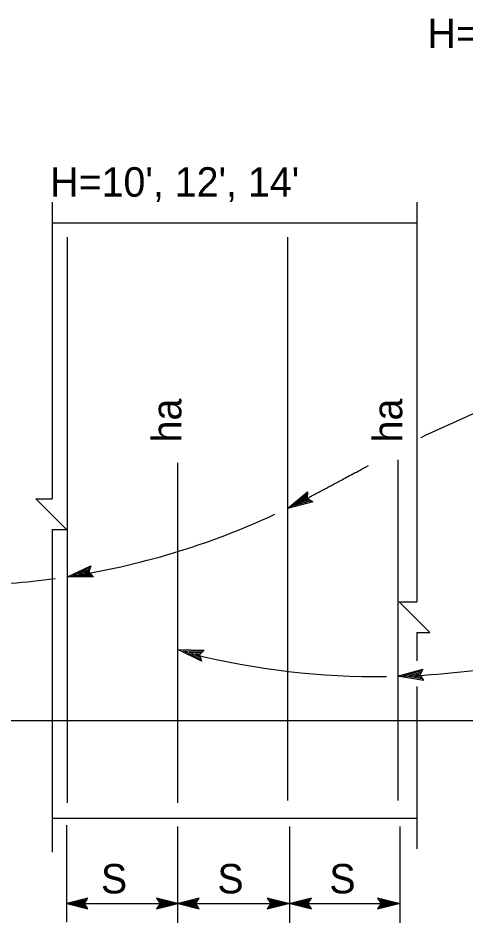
# Model space of a CAD drawing. Extents: x 0 to 2.83, y 0 to 1.83.
# Drawn here: x 0.3561 to 0.5336, y 0.5375 to 0.896 of the extents above; entities that cross this region are included whole.
import ezdxf

# ---------------------------------------------------------------- set-up
doc = ezdxf.new("R2010")
doc.units = 0
for name, color, linetype in [('212 Leaders and Dim Lines', 7, 'Continuous'), ('214 Text and Titles', 7, 'Continuous'), ('216 Rebar', 7, 'Continuous'), ('221 Structural Steel', 7, 'Continuous'), ('240 Concrete', 7, 'Continuous')]:
    doc.layers.add(name, color=color, linetype=linetype)

msp = doc.modelspace()

# ---------------------------------------------------------------- linework, layer by layer
at = {"layer": '212 Leaders and Dim Lines'}
for p, q in [((0.4629083013365836, 0.7017518256532657), (0.470866904329559, 0.7083430872820893)), ((0.4649867797631761, 0.7028244788593622), (0.47079078155041654, 0.7076262272308605)), ((0.4670438353882463, 0.7038677830612946), (0.47079124245408654, 0.7069710513128469)), ((0.46911157002789894, 0.7049254269889167), (0.470715875484905, 0.7062532734545341)), ((0.47086623488274115, 0.7083431520544466), (0.4706894965251287, 0.7057397284022203)), ((0.470866904329559, 0.7083430872820893), (0.470866904329559, 0.7083430872820893)), ((0.4729138451086033, 0.7043480283400388), (0.4629083013365836, 0.7017518256532657)), ((0.47231747605356655, 0.7047143795481057), (0.4649726886096868, 0.7028097934956579)), ((0.471691785227897, 0.705072756206066), (0.4670438353882463, 0.7038677830612946)), ((0.47116148318260576, 0.7054567034806783), (0.46911157002789894, 0.7049254269889167)), ((0.4706894965251287, 0.7057397284022203), (0.4729138451086033, 0.7043480283400388)), ((0.4729138451086033, 0.7043480283400388), (0.4729138451086033, 0.7043480283400388)), ((0.4629083013365836, 0.7017518256532657), (0.4629083013365836, 0.7017518256532657)), ((0.3756359313751046, 0.6746057664246803), (0.38497953132576646, 0.6790196738419073)), ((0.3779153258126401, 0.6751289957524169), (0.38472863447366595, 0.6783430682610044)), ((0.38016805311301505, 0.6756298549862157), (0.3845669715179651, 0.6777090430211374)), ((0.38497953132576646, 0.6790196738419073), (0.3841631544418843, 0.6765409518924442)), ((0.38497953132576646, 0.6790196738419073), (0.38497953132576646, 0.6790196738419073)), ((0.38597365534705463, 0.6746418615824524), (0.3756359313751046, 0.6746057664246803)), ((0.3756359313751046, 0.6746057664246803), (0.3756359313751046, 0.6746057664246803)), ((0.38548605767722777, 0.6751441951887569), (0.37789913314717016, 0.6751169974216097)), ((0.3849688273294523, 0.675647430309712), (0.38016805311301505, 0.6756298549862157)), ((0.3824330154745795, 0.6761427537190194), (0.3843158875280601, 0.6770316177586359)), ((0.38455052185591554, 0.6761503285084417), (0.3824330154745795, 0.6761427537190194)), ((0.3841631544418843, 0.6765409518924442), (0.38597365534705463, 0.6746418615824524)), ((0.38597365534705463, 0.6746418615824524), (0.38597365534705463, 0.6746418615824524)), ((0.4287514960957499, 0.6412544951751084), (0.41947220502906885, 0.6458104762148486)), ((0.41947220502906885, 0.6458104762148486), (0.41947220502906885, 0.6458104762148486)), ((0.41947220502906885, 0.6458104762148486), (0.4298045523390319, 0.6456186676212178)), ((0.4298039134637066, 0.6456188779128221), (0.4279719551852641, 0.6437601248864032)), ((0.4298039134637066, 0.6456188779128221), (0.4298039134637066, 0.6456188779128221)), ((0.4285376463828785, 0.6419214422305809), (0.4217272630216543, 0.6452655082772979)), ((0.42174687447546316, 0.6452680819784387), (0.4292786803785905, 0.6451240102412912)), ((0.4282972666542049, 0.6426013692161066), (0.4239874907490767, 0.6447174226567719)), ((0.4239874907490767, 0.6447174226567719), (0.4288525174485338, 0.6446273391695744)), ((0.4281463312989779, 0.6432378740053932), (0.4262451043224383, 0.6441716136587708)), ((0.4262451043224383, 0.6441716136587708), (0.42832664548809285, 0.644132681763156)), ((0.4279719551852641, 0.6437601248864032), (0.4287514960957499, 0.6412544951751084)), ((0.4287514960957499, 0.6412544951751084), (0.4287514960957499, 0.6412544951751084)), ((0.5065491839954577, 0.635255345984527), (0.5164886881502138, 0.6380823046582266)), ((0.5167537192314084, 0.633600867250206), (0.5065491839954577, 0.635255345984527)), ((0.5065491839954577, 0.635255345984527), (0.5065491839954577, 0.635255345984527)), ((0.5163548072374643, 0.6341761582410147), (0.5088655151810509, 0.6353896934701834)), ((0.5088834515342755, 0.63539888306494), (0.5161305505009275, 0.6374558210136044)), ((0.5111877535261595, 0.6355247107735424), (0.5158674074875893, 0.6368567561833891)), ((0.5159268086402561, 0.6347571832411844), (0.5111877535261595, 0.6355247107735424)), ((0.5135060942708279, 0.6356604157235599), (0.5155089511953932, 0.6362294944757259)), ((0.5155963488418225, 0.6353217028406374), (0.5135060942708279, 0.6356604157235599)), ((0.5164886881502138, 0.6380823046582266), (0.5152780553319652, 0.6357704002725048)), ((0.5152780553319652, 0.6357704002725048), (0.5167537192314084, 0.633600867250206)), ((0.5164886881502138, 0.6380823046582266), (0.5164886881502138, 0.6380823046582266)), ((0.5167537192314084, 0.633600867250206), (0.5167537192314084, 0.633600867250206)), ((0.3753804935966234, 0.5377820691517635), (0.3753804935966234, 0.576259499707319)), ((0.41940896262393895, 0.5375077635962079), (0.41940896262393895, 0.5757091524850968)), ((0.4638609838976715, 0.5375077635962079), (0.4638609838976715, 0.5757091524850968)), ((0.5075712170082196, 0.5375077635962079), (0.5075712170082196, 0.5757091524850968)), ((0.3753804935966234, 0.5451509927628746), (0.5075712170082196, 0.5451509927628746))]:
    msp.add_line(p, q, dxfattribs=at)
for points in [[(0.3753804935966234, 0.5451509927628746), (0.3838179935966234, 0.5430381455406523), (0.3824169519299567, 0.5451509927628746), (0.3838179935966234, 0.5472629719295412), (0.3753804935966234, 0.5451509927628746)], [(0.3753804935966234, 0.5451509927628746), (0.3838179935966234, 0.5430381455406523), (0.3824169519299567, 0.5451509927628746), (0.3838179935966234, 0.5472629719295412), (0.3753804935966234, 0.5451509927628746)], [(0.3768787574855123, 0.5451509927628746), (0.3829959449855123, 0.5436171385962079), (0.38197771581884565, 0.5451509927628746), (0.3829959449855123, 0.5466839788739857), (0.3768787574855123, 0.5451509927628746)], [(0.3768787574855123, 0.5451509927628746), (0.3829959449855123, 0.5436171385962079), (0.38197771581884565, 0.5451509927628746), (0.3829959449855123, 0.5466839788739857), (0.3768787574855123, 0.5451509927628746)], [(0.37813483387440117, 0.5451509927628746), (0.3823015005410679, 0.544103249707319), (0.38160705609662343, 0.5451509927628746), (0.3823015005410679, 0.5461978677628746), (0.37813483387440117, 0.5451509927628746)], [(0.37813483387440117, 0.5451509927628746), (0.3823015005410679, 0.544103249707319), (0.38160705609662343, 0.5451509927628746), (0.3823015005410679, 0.5461978677628746), (0.37813483387440117, 0.5451509927628746)], [(0.37917042415217894, 0.5451509927628746), (0.38173466026329006, 0.5445025552628746), (0.3813119172077345, 0.5451509927628746), (0.38173466026329006, 0.545798562207319), (0.37917042415217894, 0.5451509927628746)], [(0.37917042415217894, 0.5451509927628746), (0.38173466026329006, 0.5445025552628746), (0.3813119172077345, 0.5451509927628746), (0.38173466026329006, 0.545798562207319), (0.37917042415217894, 0.5451509927628746)], [(0.37923726442995676, 0.5454140135962079), (0.3811270213744012, 0.5449365830406524), (0.3809863963744012, 0.5451509927628746), (0.3811270213744012, 0.5453645344295412), (0.37923726442995676, 0.5448871038739856)], [(0.37923726442995676, 0.5454140135962079), (0.3811270213744012, 0.5449365830406524), (0.3809863963744012, 0.5451509927628746), (0.3811270213744012, 0.5453645344295412), (0.37923726442995676, 0.5448871038739856)], [(0.41940896262393895, 0.5451509927628746), (0.4109714626239389, 0.5472629719295412), (0.41237163623505, 0.5451509927628746), (0.4109714626239389, 0.5430381455406523), (0.41940896262393895, 0.5451509927628746)], [(0.41940896262393895, 0.5451509927628746), (0.4109714626239389, 0.5472629719295412), (0.41237163623505, 0.5451509927628746), (0.4109714626239389, 0.5430381455406523), (0.41940896262393895, 0.5451509927628746)], [(0.4179098306794945, 0.5451509927628746), (0.41179351123505004, 0.5466839788739857), (0.4128117404017167, 0.5451509927628746), (0.41179351123505004, 0.5436171385962079), (0.4179098306794945, 0.5451509927628746)], [(0.4179098306794945, 0.5451509927628746), (0.41179351123505004, 0.5466839788739857), (0.4128117404017167, 0.5451509927628746), (0.41179351123505004, 0.5436171385962079), (0.4179098306794945, 0.5451509927628746)], [(0.41665462234616113, 0.5451509927628746), (0.4124879556794945, 0.5461978677628746), (0.4131824001239389, 0.5451509927628746), (0.4124879556794945, 0.544103249707319), (0.41665462234616113, 0.5451509927628746)], [(0.41665462234616113, 0.5451509927628746), (0.4124879556794945, 0.5461978677628746), (0.4131824001239389, 0.5451509927628746), (0.4124879556794945, 0.544103249707319), (0.41665462234616113, 0.5451509927628746)], [(0.4156181640128278, 0.5451509927628746), (0.41305479595727224, 0.545798562207319), (0.4134775390128278, 0.5451509927628746), (0.41305479595727224, 0.5445025552628746), (0.4156181640128278, 0.5451509927628746)], [(0.4156181640128278, 0.5451509927628746), (0.41305479595727224, 0.545798562207319), (0.4134775390128278, 0.5451509927628746), (0.41305479595727224, 0.5445025552628746), (0.4156181640128278, 0.5451509927628746)], [(0.4155521917906056, 0.5448871038739856), (0.41366243484616116, 0.5453645344295412), (0.41380305984616117, 0.5451509927628746), (0.41366243484616116, 0.5449365830406524), (0.4155521917906056, 0.5454140135962079)], [(0.4155521917906056, 0.5448871038739856), (0.41366243484616116, 0.5453645344295412), (0.41380305984616117, 0.5451509927628746), (0.41366243484616116, 0.5449365830406524), (0.4155521917906056, 0.5454140135962079)], [(0.41950461006987905, 0.5451509927628746), (0.42794211006987903, 0.5430381455406523), (0.4265419364587679, 0.5451509927628746), (0.42794211006987903, 0.5472629719295412), (0.41950461006987905, 0.5451509927628746)], [(0.41950461006987905, 0.5451509927628746), (0.42794211006987903, 0.5430381455406523), (0.4265419364587679, 0.5451509927628746), (0.42794211006987903, 0.5472629719295412), (0.41950461006987905, 0.5451509927628746)], [(0.4210037420143235, 0.5451509927628746), (0.4271200614587679, 0.5436171385962079), (0.42610183229210125, 0.5451509927628746), (0.4271200614587679, 0.5466839788739857), (0.4210037420143235, 0.5451509927628746)], [(0.4210037420143235, 0.5451509927628746), (0.4271200614587679, 0.5436171385962079), (0.42610183229210125, 0.5451509927628746), (0.4271200614587679, 0.5466839788739857), (0.4210037420143235, 0.5451509927628746)], [(0.4222589503476568, 0.5451509927628746), (0.42642561701432347, 0.544103249707319), (0.425731172569879, 0.5451509927628746), (0.42642561701432347, 0.5461978677628746), (0.4222589503476568, 0.5451509927628746)], [(0.4222589503476568, 0.5451509927628746), (0.42642561701432347, 0.544103249707319), (0.425731172569879, 0.5451509927628746), (0.42642561701432347, 0.5461978677628746), (0.4222589503476568, 0.5451509927628746)], [(0.42329540868099014, 0.5451509927628746), (0.4258587767365457, 0.5445025552628746), (0.42543603368099014, 0.5451509927628746), (0.4258587767365457, 0.545798562207319), (0.42329540868099014, 0.5451509927628746)], [(0.42329540868099014, 0.5451509927628746), (0.4258587767365457, 0.5445025552628746), (0.42543603368099014, 0.5451509927628746), (0.4258587767365457, 0.545798562207319), (0.42329540868099014, 0.5451509927628746)], [(0.42336138090321235, 0.5454140135962079), (0.42525113784765683, 0.5449365830406524), (0.42511051284765683, 0.5451509927628746), (0.42525113784765683, 0.5453645344295412), (0.42336138090321235, 0.5448871038739856)], [(0.42336138090321235, 0.5454140135962079), (0.42525113784765683, 0.5449365830406524), (0.42511051284765683, 0.5451509927628746), (0.42525113784765683, 0.5453645344295412), (0.42336138090321235, 0.5448871038739856)], [(0.46333843312991907, 0.5451509927628746), (0.4549009331299191, 0.5472629719295412), (0.4563011067410302, 0.5451509927628746), (0.4549009331299191, 0.5430381455406523), (0.46333843312991907, 0.5451509927628746)], [(0.46333843312991907, 0.5451509927628746), (0.4549009331299191, 0.5472629719295412), (0.4563011067410302, 0.5451509927628746), (0.4549009331299191, 0.5430381455406523), (0.46333843312991907, 0.5451509927628746)], [(0.4618393011854746, 0.5451509927628746), (0.45572298174103015, 0.5466839788739857), (0.4567412109076968, 0.5451509927628746), (0.45572298174103015, 0.5436171385962079), (0.4618393011854746, 0.5451509927628746)], [(0.4618393011854746, 0.5451509927628746), (0.45572298174103015, 0.5466839788739857), (0.4567412109076968, 0.5451509927628746), (0.45572298174103015, 0.5436171385962079), (0.4618393011854746, 0.5451509927628746)], [(0.4605840928521413, 0.5451509927628746), (0.4564174261854746, 0.5461978677628746), (0.45711187062991904, 0.5451509927628746), (0.4564174261854746, 0.544103249707319), (0.4605840928521413, 0.5451509927628746)], [(0.4605840928521413, 0.5451509927628746), (0.4564174261854746, 0.5461978677628746), (0.45711187062991904, 0.5451509927628746), (0.4564174261854746, 0.544103249707319), (0.4605840928521413, 0.5451509927628746)], [(0.4595476345188079, 0.5451509927628746), (0.4569842664632524, 0.545798562207319), (0.45740700951880797, 0.5451509927628746), (0.4569842664632524, 0.5445025552628746), (0.4595476345188079, 0.5451509927628746)], [(0.4595476345188079, 0.5451509927628746), (0.4569842664632524, 0.545798562207319), (0.45740700951880797, 0.5451509927628746), (0.4569842664632524, 0.5445025552628746), (0.4595476345188079, 0.5451509927628746)], [(0.4594816622965857, 0.5448871038739856), (0.4575919053521413, 0.5453645344295412), (0.4577325303521413, 0.5451509927628746), (0.4575919053521413, 0.5449365830406524), (0.4594816622965857, 0.5454140135962079)], [(0.4594816622965857, 0.5448871038739856), (0.4575919053521413, 0.5453645344295412), (0.4577325303521413, 0.5451509927628746), (0.4575919053521413, 0.5449365830406524), (0.4594816622965857, 0.5454140135962079)], [(0.4639566313436112, 0.5451509927628746), (0.47239413134361125, 0.5430381455406523), (0.47099395773250013, 0.5451509927628746), (0.47239413134361125, 0.5472629719295412), (0.4639566313436112, 0.5451509927628746)], [(0.4639566313436112, 0.5451509927628746), (0.47239413134361125, 0.5430381455406523), (0.47099395773250013, 0.5451509927628746), (0.47239413134361125, 0.5472629719295412), (0.4639566313436112, 0.5451509927628746)], [(0.46545576328805566, 0.5451509927628746), (0.4715720827325001, 0.5436171385962079), (0.47055385356583346, 0.5451509927628746), (0.4715720827325001, 0.5466839788739857), (0.46545576328805566, 0.5451509927628746)], [(0.46545576328805566, 0.5451509927628746), (0.4715720827325001, 0.5436171385962079), (0.47055385356583346, 0.5451509927628746), (0.4715720827325001, 0.5466839788739857), (0.46545576328805566, 0.5451509927628746)], [(0.466710971621389, 0.5451509927628746), (0.4708776382880557, 0.544103249707319), (0.47018319384361124, 0.5451509927628746), (0.4708776382880557, 0.5461978677628746), (0.466710971621389, 0.5451509927628746)], [(0.466710971621389, 0.5451509927628746), (0.4708776382880557, 0.544103249707319), (0.47018319384361124, 0.5451509927628746), (0.4708776382880557, 0.5461978677628746), (0.466710971621389, 0.5451509927628746)], [(0.46774742995472235, 0.5451509927628746), (0.47031079801027786, 0.5445025552628746), (0.46988805495472236, 0.5451509927628746), (0.47031079801027786, 0.545798562207319), (0.46774742995472235, 0.5451509927628746)], [(0.46774742995472235, 0.5451509927628746), (0.47031079801027786, 0.5445025552628746), (0.46988805495472236, 0.5451509927628746), (0.47031079801027786, 0.545798562207319), (0.46774742995472235, 0.5451509927628746)], [(0.46781340217694456, 0.5454140135962079), (0.469703159121389, 0.5449365830406524), (0.469562534121389, 0.5451509927628746), (0.469703159121389, 0.5453645344295412), (0.46781340217694456, 0.5448871038739856)], [(0.46781340217694456, 0.5454140135962079), (0.469703159121389, 0.5449365830406524), (0.469562534121389, 0.5451509927628746), (0.469703159121389, 0.5453645344295412), (0.46781340217694456, 0.5448871038739856)], [(0.5070486662404671, 0.5451509927628746), (0.49861116624046714, 0.5472629719295412), (0.5000113398515782, 0.5451509927628746), (0.49861116624046714, 0.5430381455406523), (0.5070486662404671, 0.5451509927628746)], [(0.5070486662404671, 0.5451509927628746), (0.49861116624046714, 0.5472629719295412), (0.5000113398515782, 0.5451509927628746), (0.49861116624046714, 0.5430381455406523), (0.5070486662404671, 0.5451509927628746)], [(0.5055495342960227, 0.5451509927628746), (0.4994332148515782, 0.5466839788739857), (0.5004514440182449, 0.5451509927628746), (0.4994332148515782, 0.5436171385962079), (0.5055495342960227, 0.5451509927628746)], [(0.5055495342960227, 0.5451509927628746), (0.4994332148515782, 0.5466839788739857), (0.5004514440182449, 0.5451509927628746), (0.4994332148515782, 0.5436171385962079), (0.5055495342960227, 0.5451509927628746)], [(0.5042943259626893, 0.5451509927628746), (0.5001276592960227, 0.5461978677628746), (0.5008221037404671, 0.5451509927628746), (0.5001276592960227, 0.544103249707319), (0.5042943259626893, 0.5451509927628746)], [(0.5042943259626893, 0.5451509927628746), (0.5001276592960227, 0.5461978677628746), (0.5008221037404671, 0.5451509927628746), (0.5001276592960227, 0.544103249707319), (0.5042943259626893, 0.5451509927628746)], [(0.503257867629356, 0.5451509927628746), (0.5006944995738004, 0.545798562207319), (0.501117242629356, 0.5451509927628746), (0.5006944995738004, 0.5445025552628746), (0.503257867629356, 0.5451509927628746)], [(0.503257867629356, 0.5451509927628746), (0.5006944995738004, 0.545798562207319), (0.501117242629356, 0.5451509927628746), (0.5006944995738004, 0.5445025552628746), (0.503257867629356, 0.5451509927628746)], [(0.5031918954071338, 0.5448871038739856), (0.5013021384626893, 0.5453645344295412), (0.5014427634626893, 0.5451509927628746), (0.5013021384626893, 0.5449365830406524), (0.5031918954071338, 0.5454140135962079)], [(0.5031918954071338, 0.5448871038739856), (0.5013021384626893, 0.5453645344295412), (0.5014427634626893, 0.5451509927628746), (0.5013021384626893, 0.5449365830406524), (0.5031918954071338, 0.5454140135962079)]]:
    msp.add_lwpolyline(points, dxfattribs=at)
for centre, radius, start, end in [((0.7473248889513322, 0.2457711150962381), 0.5365296496948764, 111.73649058860033, 115.56970196395088), ((0.33022497561083336, 0.9747162701868824), 0.30348415645478083, 278.6134812061084, 294.88643927164185), ((0.33022497561083336, 0.9747162701868824), 0.30348415645478083, 271.01345888546405, 277.68017458477874), ((0.4983569553684295, 0.938592558634438), 0.30348415645478083, 271.5392002176987, 287.53044447750614), ((0.4983569553684295, 0.938592558634438), 0.30348415645478083, 256.0398769210554, 270.70047805320735)]:
    msp.add_arc(centre, radius, start, end, dxfattribs=at)
msp.add_open_spline([(0.4629976232651077, 0.7018169164945761), (0.4695821703449946, 0.7050204702372475), (0.4760045537748855, 0.7085378567009745), (0.48006481500908754, 0.7107615650845363), (0.4949388843534992, 0.7186823219997337)], degree=4, dxfattribs=at)
at = {"layer": '216 Rebar'}
for p, q in [((0.37555831382480026, 0.8091959483552642), (0.37555831382480026, 0.5851175971950946)), ((0.462911603985039, 0.8091959483552642), (0.462911603985039, 0.5860050361898658)), ((0.5066306039613026, 0.7209829802352383), (0.5066306039613026, 0.5860050361898658)), ((0.41927714565785207, 0.7197482159652919), (0.41927714565785207, 0.5851175971950946))]:
    msp.add_line(p, q, dxfattribs=at)
at = {"layer": '221 Structural Steel'}
msp.add_line((0.51409141946674, 0.6525363477832117), (0.51409141946674, 0.6413754327164355), dxfattribs=at)
at = {"layer": '240 Concrete'}
for p, q in [((0.3695671293293898, 0.8230427505770965), (0.3695671293293898, 0.7055237313996042)), ((0.51409141946674, 0.8230427505770965), (0.51409141946674, 0.6646891553112378)), ((0.3695671293293898, 0.8149367022005964), (0.51409141946674, 0.8149367022005964)), ((0.3631706868444877, 0.7055095799508652), (0.3695671293293898, 0.7055237313996042)), ((0.3753503214934232, 0.6933837185447418), (0.3631706868444877, 0.7055095799508652)), ((0.3695671293293898, 0.6933709238715781), (0.3753503214934232, 0.6933837185447418)), ((0.3695671293293898, 0.6933709238715781), (0.3695671293293898, 0.5654951674523062)), ((0.5071929717939035, 0.6646738932483732), (0.51409141946674, 0.6646891553112378)), ((0.519372606442839, 0.6525480318422499), (0.5071929717939035, 0.6646738932483732)), ((0.51409141946674, 0.6525363477832117), (0.519372606442839, 0.6525480318422499)), ((0.51409141946674, 0.6311426036961729), (0.51409141946674, 0.566865216698372)), ((0.2248705805118548, 0.6176543914969498), (0.8686719210956653, 0.6176543914969498)), ((0.3695671293293898, 0.5790555066517634), (0.5138734970693755, 0.5790555066517634))]:
    msp.add_line(p, q, dxfattribs=at)

# ---------------------------------------------------------------- texts
at = {"layer": '214 Text and Titles'}
for s, height, p in [("H=16',18',20',22'", 0.011666656249999999, (0.5184088541666666, 0.8841553871527776)), ("H=10', 12', 14'", 0.011666656249999999, (0.3688333333333333, 0.8252456649305554)), ('S', 0.011666661458333333, (0.38894704861111107, 0.549189236111111)), ('S', 0.011666661458333333, (0.4351085069444444, 0.549189236111111)), ('S', 0.011666661458333333, (0.47947743055555553, 0.549189236111111))]:
    msp.add_text(s, height=height, dxfattribs=at).set_placement(p)
for p in [(0.42084114062499994, 0.7278715277777777), (0.5083845434027777, 0.7278715277777777)]:
    msp.add_text('ha', height=0.011666656249999999, rotation=90, dxfattribs=at).set_placement(p)

doc.saveas('drawing.dxf')
